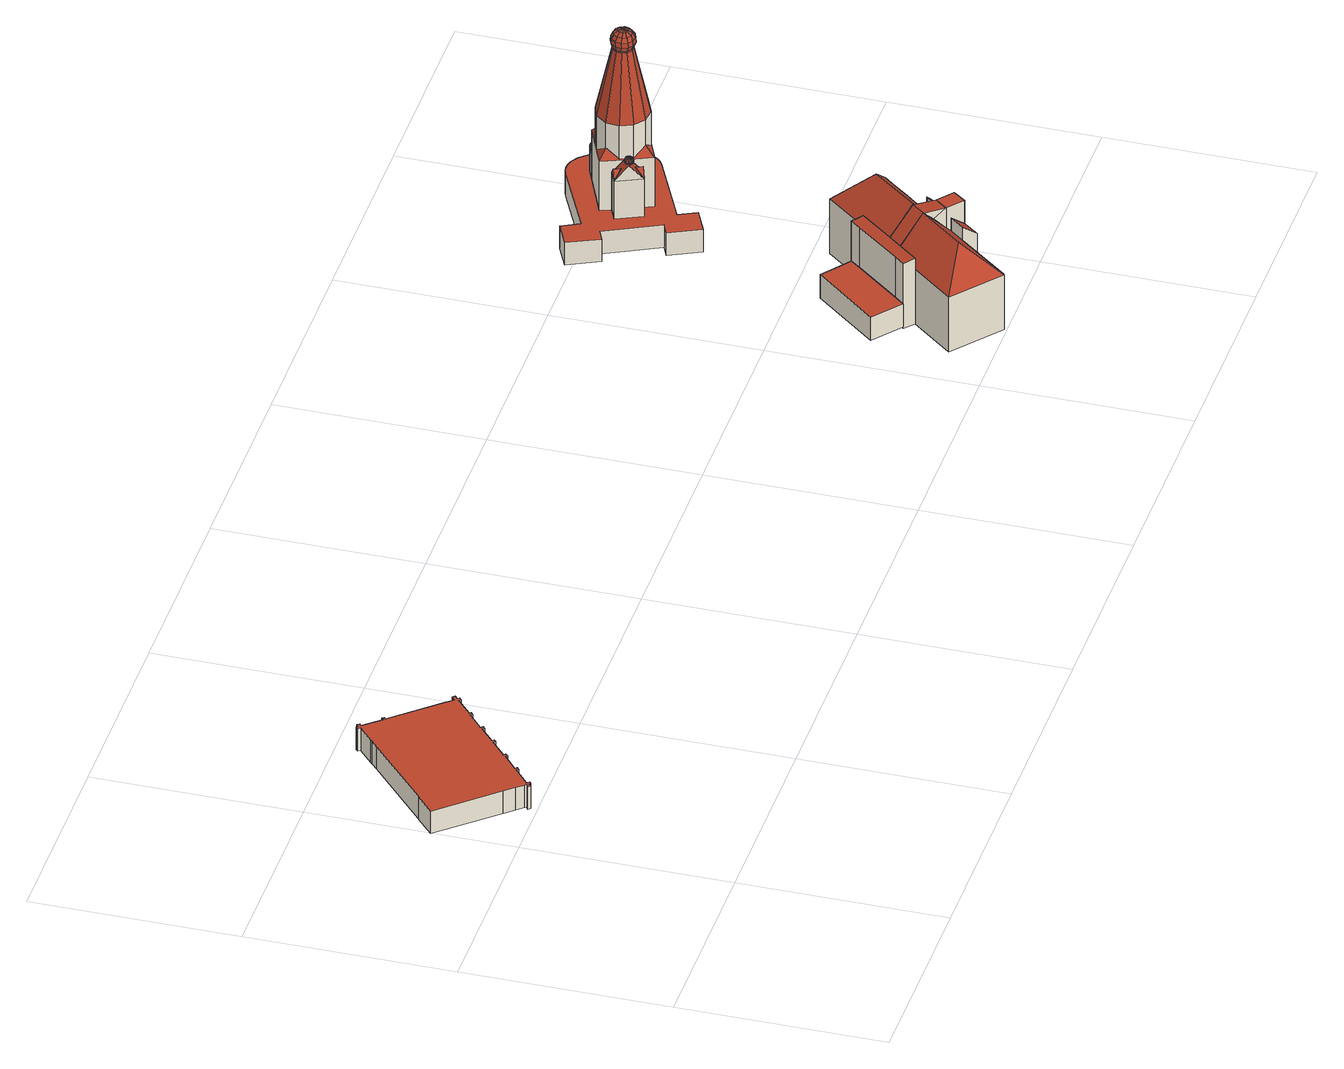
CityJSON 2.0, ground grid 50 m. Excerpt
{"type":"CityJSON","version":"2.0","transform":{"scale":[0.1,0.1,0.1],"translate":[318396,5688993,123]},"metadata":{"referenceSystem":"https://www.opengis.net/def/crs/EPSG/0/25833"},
"CityObjects":{
"building1":{"type":"Building","attributes":{"Dachtyp_tdc":"tdcPolyFlatRoof","Gemeindeschluessel":14713000,"Dachneigung":0,"QualitaetDacherkennung":31,"Geometrietyp2DReferenz":"3000","function":"31001_2000","roofType":"1000","measuredHeight":6.09},"geometry":[{"type":"MultiSurface","lod":"2","boundaries":[[[0,1,2,3]],[[1,4,5,2]],[[4,6,7,5]],[[6,8,9,7]],[[8,10,11,9]],[[10,12,13,11]],[[12,14,15,13]],[[14,16,17,15]],[[16,18,19,17]],[[18,20,21,19]],[[20,22,23,21]],[[22,24,25,23]],[[24,26,27,25]],[[26,28,29,27]],[[28,30,31,29]],[[30,32,33,31]],[[32,34,35,33]],[[34,36,37,35]],[[36,38,39,37]],[[38,40,41,39]],[[40,42,43,41]],[[42,44,45,43]],[[44,46,47,45]],[[46,48,49,47]],[[48,50,51,49]],[[50,52,53,51]],[[52,54,55,53]],[[54,56,57,55]],[[56,58,59,57]],[[58,60,61,59]],[[60,62,63,61]],[[62,64,65,63]],[[64,66,67,65]],[[66,68,69,67]],[[68,70,71,69]],[[70,72,73,71]],[[72,74,75,73]],[[74,76,77,75]],[[76,78,79,77]],[[78,80,81,79]],[[80,82,83,81]],[[82,84,85,83]],[[84,86,87,85]],[[86,88,89,87]],[[88,90,91,89]],[[90,92,93,91]],[[92,94,95,93]],[[94,96,97,95]],[[96,98,99,97]],[[98,100,101,99]],[[100,102,103,101]],[[102,104,105,103]],[[104,106,107,105]],[[106,108,109,107]],[[108,110,111,109]],[[110,0,3,111]],[[110,108,106,104,102,100,98,96,94,92,90,88,86,84,82,80,78,76,74,72,70,68,66,64,62,60,58,56,54,52,50,48,46,44,42,40,38,36,34,32,30,28,26,24,22,20,18,16,14,12,10,8,6,4,1,0]],[[3,2,5,7,9,11,13,15,17,19,21,23,25,27,29,31,33,35,37,39,41,43,45,47,49,51,53,55,57,59,61,63,65,67,69,71,73,75,77,79,81,83,85,87,89,91,93,95,97,99,101,103,105,107,109,111]]],"semantics":{"surfaces":[{"type":"WallSurface"},{"type":"RoofSurface"},{"type":"GroundSurface"}],"values":[0,0,0,0,0,0,0,0,0,0,0,0,0,0,0,0,0,0,0,0,0,0,0,0,0,0,0,0,0,0,0,0,0,0,0,0,0,0,0,0,0,0,0,0,0,0,0,0,0,0,0,0,0,0,0,0,1,2]}}]},
"building2":{"type":"Building","attributes":{"name":"Universitätsklinikum Leipzig","Dachtyp_tdc":"tdcPolyFlatRoof","Gemeindeschluessel":14713000,"Dachneigung":0,"QualitaetDacherkennung":82,"Geometrietyp2DReferenz":"3000","function":"31001_3051","roofType":"1000","measuredHeight":6.35},"geometry":[{"type":"MultiSurface","lod":"2","boundaries":[[[112,113,114,115]],[[113,116,117,114]],[[116,118,119,117]],[[118,120,121,119]],[[120,122,123,121]],[[122,112,115,123]],[[122,120,118,116,113,112]],[[115,114,117,119,121,123]]],"semantics":{"surfaces":[{"type":"WallSurface"},{"type":"RoofSurface"},{"type":"GroundSurface"}],"values":[0,0,0,0,0,0,1,2]}}]},
"building3":{"type":"Building","attributes":{"name":"Universitätsklinikum Leipzig","Gemeindeschluessel":14713000,"Geometrietyp2DReferenz":"3000","function":"31001_3051","roofType":"9999"},"children":["building3-1","building3-2","building3-3","building3-4","building3-5","building3-6"]},
"building3-1":{"type":"BuildingPart","attributes":{"Dachtyp_tdc":"tdcPolyFlatRoof","Dachneigung":39.4,"QualitaetDacherkennung":43,"Geometrietyp2DReferenz":"3000","roofType":"2100","measuredHeight":18.36},"parents":["building3"],"geometry":[{"type":"MultiSurface","lod":"2","boundaries":[[[124,125,126,127,128]],[[125,129,130,131,126]],[[132,133,134,135,136]],[[133,137,138,134]],[[137,139,140,141,138]],[[139,137,133,132,129,125,124]],[[127,126,131,135,134,138,141]],[[132,136,130,129]],[[136,135,131,130]],[[124,128,140,139]],[[128,127,141,140]]],"semantics":{"surfaces":[{"type":"WallSurface"},{"type":"RoofSurface"},{"type":"GroundSurface"},{"type":"ClosureSurface"}],"values":[0,0,0,0,0,1,2,0,3,0,3]}}]},
"building3-2":{"type":"BuildingPart","attributes":{"Dachtyp_tdc":"tdcPolyFlatRoof","Dachneigung":3.44,"QualitaetDacherkennung":78,"Geometrietyp2DReferenz":"3000","roofType":"2100","measuredHeight":17.91},"parents":["building3"],"geometry":[{"type":"MultiSurface","lod":"2","boundaries":[[[142,143,144,145]],[[143,146,147,144]],[[146,148,149,147]],[[148,150,149]],[[151,152,153,154]],[[155,156,157,158,159]],[[156,142,145,157]],[[156,155,151,148,146,143,142]],[[145,144,147,149,153,160,158,157]],[[154,150,148,151]],[[154,153,149,150]],[[159,161,162,152,151,155]],[[159,158,160,161]],[[160,153,152,162,161]]],"semantics":{"surfaces":[{"type":"WallSurface"},{"type":"RoofSurface"},{"type":"GroundSurface"},{"type":"ClosureSurface"}],"values":[0,0,0,0,0,0,0,1,2,0,3,0,3,3]}}]},
"building3-3":{"type":"BuildingPart","attributes":{"Dachtyp_tdc":"tdcHipAndGableRoof","Dachneigung":46.82,"QualitaetDacherkennung":77,"Geometrietyp2DReferenz":"3000","roofType":"5000","measuredHeight":22.8},"parents":["building3"],"geometry":[{"type":"MultiSurface","lod":"2","boundaries":[[[163,128,127,164]],[[140,165,166,141]],[[165,167,168,166]],[[167,169,170,168]],[[169,171,172,170]],[[171,173,158,172]],[[173,159,158]],[[171,169,174]],[[169,167,165,140,128,163,175,176,177,174]],[[177,178,179,161,159,173,171,174]],[[160,180,164,127,141,166,168,170,172,158]],[[181,178,177]],[[180,160,161,179,182]],[[182,179,178,181]],[[176,183,181,177]],[[163,164,180,182,175]],[[175,182,181,183,176]],[[141,127,128,140]],[[161,160,158,159]]],"semantics":{"surfaces":[{"type":"WallSurface"},{"type":"RoofSurface"},{"type":"GroundSurface"},{"type":"ClosureSurface"}],"values":[0,0,0,0,0,0,0,1,1,1,2,0,3,3,0,3,3,3,3]}}]},
"building3-4":{"type":"BuildingPart","attributes":{"Dachtyp_tdc":"tdcPolyFlatRoof","Dachneigung":43.66,"QualitaetDacherkennung":52,"Geometrietyp2DReferenz":"3000","roofType":"2100","measuredHeight":18.8},"parents":["building3"],"geometry":[{"type":"MultiSurface","lod":"2","boundaries":[[[184,185,186,187]],[[185,188,189,186]],[[188,190,191,189]],[[190,136,135,191]],[[130,192,193,194,131]],[[195,184,187,196,197]],[[195,192,130,136,190,188,185,184]],[[187,186,189,191,135,131,194,196]],[[131,135,136,130]],[[197,193,192,195]],[[197,196,194,193]]],"semantics":{"surfaces":[{"type":"WallSurface"},{"type":"RoofSurface"},{"type":"GroundSurface"},{"type":"ClosureSurface"}],"values":[0,0,0,0,0,0,1,2,3,0,3]}}]},
"building3-5":{"type":"BuildingPart","attributes":{"Dachtyp_tdc":"tdcGableRoof","Dachneigung":45.04,"QualitaetDacherkennung":41,"Geometrietyp2DReferenz":"3000","roofType":"3100","measuredHeight":22.65},"parents":["building3"],"geometry":[{"type":"MultiSurface","lod":"2","boundaries":[[[198,199,163,164,200,201]],[[199,198,202,203,204,183,176]],[[152,162,178,181,183,204,205]],[[200,164,180,160,153,206]],[[162,161,179]],[[175,163,199]],[[161,160,180,182,179]],[[182,180,164,163,175]],[[160,161,162,152,154,153]],[[154,152,207]],[[201,208,198]],[[200,206,209,208,201]],[[206,153,154,207,209]],[[199,176,175]],[[179,178,162]],[[182,181,178,179]],[[175,176,183,181,182]],[[205,207,152]],[[202,198,208]],[[203,202,208,209]],[[204,203,209,207,205]]],"semantics":{"surfaces":[{"type":"WallSurface"},{"type":"RoofSurface"},{"type":"GroundSurface"},{"type":"ClosureSurface"}],"values":[0,1,1,2,0,0,3,3,3,0,0,3,3,0,0,3,3,0,0,3,3]}}]},
"building3-6":{"type":"BuildingPart","attributes":{"Dachtyp_tdc":"tdcHipAndGableRoof","Dachneigung":46.05,"QualitaetDacherkennung":70,"Geometrietyp2DReferenz":"3000","roofType":"5000","measuredHeight":22.83},"parents":["building3"],"geometry":[{"type":"MultiSurface","lod":"2","boundaries":[[[193,201,200,194]],[[150,210,211,149]],[[210,212,213,211]],[[212,214,215,213]],[[214,216,217,215]],[[216,218,219,217]],[[218,220,221,219]],[[220,222,223,221]],[[222,197,196,223]],[[218,216,214,212,210,224]],[[210,150,154,207,205,225,224]],[[225,202,208,201,193,197,222,220,218,224]],[[196,194,200,206,153,149,211,213,215,217,219,221,223]],[[193,194,196,197]],[[203,202,225]],[[206,200,201,208,209]],[[209,208,202,203]],[[205,204,203,225]],[[206,209,207,154,153]],[[207,209,203,204,205]],[[149,153,154,150]]],"semantics":{"surfaces":[{"type":"WallSurface"},{"type":"RoofSurface"},{"type":"GroundSurface"},{"type":"ClosureSurface"}],"values":[0,0,0,0,0,0,0,0,0,1,1,1,2,3,0,3,3,0,3,3,3]}}]},
"building4":{"type":"Building","attributes":{"name":"Universitätsklinikum Leipzig","Dachtyp_tdc":"tdcPolyFlatRoof","Gemeindeschluessel":14713000,"Dachneigung":0,"QualitaetDacherkennung":70,"Geometrietyp2DReferenz":"3000","function":"31001_3051","roofType":"1000","measuredHeight":21.2},"geometry":[{"type":"MultiSurface","lod":"2","boundaries":[[[199,198,226,227]],[[198,228,229,226]],[[228,230,231,229]],[[230,199,227,231]],[[230,228,198,199]],[[227,226,229,231]]],"semantics":{"surfaces":[{"type":"WallSurface"},{"type":"RoofSurface"},{"type":"GroundSurface"}],"values":[0,0,0,0,1,2]}}]},
"building5":{"type":"Building","attributes":{"name":"Heilige Alexius Gedächtniskirche","Gemeindeschluessel":14713000,"QualitaetDacherkennung":100,"Geometrietyp2DReferenz":"3000","function":"31001_3041","roofType":"9999"},"children":["building5-1","building5-2","building5-3","building5-4","building5-5","building5-6","building5-7","building5-8","building5-9","building5-10","building5-11","building5-12","building5-13","building5-14"]},
"building5-1":{"type":"BuildingPart","attributes":{"Dachtyp_tdc":"tdcTentRoof","Dachneigung":14.56,"QualitaetDacherkennung":100,"Geometrietyp2DReferenz":"3000","roofType":"3500","measuredHeight":7.78},"parents":["building5"],"geometry":[{"type":"MultiSurface","lod":"2","boundaries":[[[232,233,234,235]],[[233,232,236]],[[237,234,233,238]],[[238,239,240,237]],[[239,232,235,240]],[[238,233,236]],[[239,238,236]],[[232,239,236]],[[234,237,240,235]]],"semantics":{"surfaces":[{"type":"WallSurface"},{"type":"RoofSurface"},{"type":"ClosureSurface"}],"values":[0,1,2,2,2,2,2,2,2]}}]},
"building5-2":{"type":"BuildingPart","attributes":{"Dachtyp_tdc":"tdcPolyFlatRoof","Dachneigung":0,"QualitaetDacherkennung":100,"Geometrietyp2DReferenz":"3000","roofType":"1000","measuredHeight":6.13},"parents":["building5"],"geometry":[{"type":"MultiSurface","lod":"2","boundaries":[[[241,242,243,244]],[[242,245,246,243]],[[245,247,248,246]],[[247,249,250,248]],[[249,251,252,250]],[[251,253,254,252]],[[253,255,256,254]],[[255,257,258,256]],[[257,259,260,258]],[[259,261,262,260]],[[261,263,264,262]],[[263,265,266,264]],[[265,267,268,266]],[[267,269,270,268]],[[269,271,272,270]],[[271,273,274,272]],[[273,275,276,274]],[[275,277,278,276]],[[277,279,280,278]],[[279,281,282,280]],[[281,283,284,282]],[[283,285,286,284]],[[285,287,288,286]],[[287,289,290,288]],[[289,291,292,290]],[[291,293,294,292]],[[293,295,296,294]],[[295,241,244,296]],[[244,243,246,248,250,252,254,256,258,260,262,264,266,268,270,272,274,276,278,280,282,284,286,288,290,292,294,296]],[[251,249,247,245,242,241,295,293,291,289,287,285,283,281,279,277,275,273,271,269,267,265,263,261,259,257,255,253],[297,298,235,234,299,300,301,302,303,304,305,306,307,308,309,310,311,312,313,314,315,316,317,318,319,240,320,321,322,323]],[[235,240,237,234]],[[301,300,324]],[[300,303,302,301,324]],[[240,313,325,237]],[[234,237,325,305,304,303,300,299]],[[313,306,305,325]],[[311,310,309,308,307,306,313,312]],[[318,317,316,315,314,313,240,319]],[[297,323,322,321,320,240,235,298]]],"semantics":{"surfaces":[{"type":"WallSurface"},{"type":"GroundSurface"},{"type":"RoofSurface"},{"type":"ClosureSurface"}],"values":[0,0,0,0,0,0,0,0,0,0,0,0,0,0,0,0,0,0,0,0,0,0,0,0,0,0,0,0,1,2,3,3,3,3,3,3,3,3,3]}}]},
"building5-3":{"type":"BuildingPart","attributes":{"Dachtyp_tdc":"tdcGableRoof","Dachneigung":49.39,"QualitaetDacherkennung":100,"Geometrietyp2DReferenz":"3000","roofType":"3100","measuredHeight":14.11},"parents":["building5"],"geometry":[{"type":"MultiSurface","lod":"2","boundaries":[[[326,327,301,300]],[[327,328,302,301]],[[328,329,303,302]],[[328,327,330]],[[327,326,331,332,330]],[[329,328,330,332,333]],[[300,303,329,326]],[[332,331,333]],[[333,331,326,329]],[[302,303,300,301]]],"semantics":{"surfaces":[{"type":"WallSurface"},{"type":"RoofSurface"},{"type":"ClosureSurface"}],"values":[0,0,0,0,1,1,2,0,2,2]}}]},
"building5-4":{"type":"BuildingPart","attributes":{"Dachtyp_tdc":"tdcTentRoof","Dachneigung":44.12,"QualitaetDacherkennung":100,"Geometrietyp2DReferenz":"3000","roofType":"3500","measuredHeight":9.83},"parents":["building5"],"geometry":[{"type":"MultiSurface","lod":"2","boundaries":[[[334,335,313,325]],[[335,239,240,313]],[[239,238,237,240]],[[325,237,238,334]],[[335,336,337]],[[334,336,335]],[[239,335,337]],[[236,239,337]],[[238,239,236]],[[334,238,236,337,336]],[[325,313,240,237]]],"semantics":{"surfaces":[{"type":"ClosureSurface"},{"type":"RoofSurface"}],"values":[0,0,0,0,1,0,0,1,0,0,0]}}]},
"building5-5":{"type":"BuildingPart","attributes":{"Dachtyp_tdc":"tdcTentRoof","Dachneigung":52.8,"QualitaetDacherkennung":100,"Geometrietyp2DReferenz":"3000","roofType":"4000","measuredHeight":21.57},"parents":["building5"],"geometry":[{"type":"MultiSurface","lod":"2","boundaries":[[[338,339,340,305,304]],[[341,342,299,234,233]],[[339,338,343]],[[341,339,343]],[[342,341,343]],[[338,333,331,342,343]],[[233,236,337,336,340,339,341]],[[233,234,237,238]],[[233,238,236]],[[237,325,334,238]],[[238,334,336,337,236]],[[334,325,305,340]],[[336,334,340]],[[304,303,329,333,338]],[[300,299,342,331,326]],[[303,300,326,329]],[[329,326,331,333]],[[300,303,304,305,325,237,234,299]]],"semantics":{"surfaces":[{"type":"WallSurface"},{"type":"RoofSurface"},{"type":"ClosureSurface"}],"values":[0,0,1,1,1,1,0,2,2,2,2,2,2,0,0,2,2,2]}}]},
"building5-6":{"type":"BuildingPart","attributes":{"Dachtyp_tdc":"tdcTentRoof","Dachneigung":14.28,"QualitaetDacherkennung":100,"Geometrietyp2DReferenz":"3000","roofType":"3500","measuredHeight":7.75},"parents":["building5"],"geometry":[{"type":"MultiSurface","lod":"2","boundaries":[[[340,344,306,305]],[[344,340,336]],[[335,334,325,313]],[[305,325,334,340]],[[344,335,313,306]],[[334,335,336]],[[340,334,336]],[[335,344,336]],[[313,325,305,306]]],"semantics":{"surfaces":[{"type":"WallSurface"},{"type":"RoofSurface"},{"type":"ClosureSurface"}],"values":[0,1,2,2,2,2,2,2,2]}}]},
"building5-7":{"type":"BuildingPart","attributes":{"Dachtyp_tdc":"tdcFreeFormRoof","Dachneigung":50.56,"QualitaetDacherkennung":100,"Geometrietyp2DReferenz":"3000","roofType":"5000","measuredHeight":12.31},"parents":["building5"],"geometry":[{"type":"MultiSurface","lod":"2","boundaries":[[[327,345,324,301]],[[345,326,300,324]],[[326,327,301,300]],[[327,326,346]],[[345,327,346]],[[326,345,346]],[[324,300,301]]],"semantics":{"surfaces":[{"type":"WallSurface"},{"type":"RoofSurface"},{"type":"ClosureSurface"}],"values":[0,0,0,0,1,1,2]}}]},
"building5-8":{"type":"BuildingPart","attributes":{"Dachtyp_tdc":"tdcFreeFormRoof","Dachneigung":77.91,"QualitaetDacherkennung":100,"Geometrietyp2DReferenz":"3000","roofType":"5000","measuredHeight":26.33},"parents":["building5"],"geometry":[{"type":"MultiSurface","lod":"2","boundaries":[[[347,348,349,350]],[[348,351,352,349]],[[351,353,354,352]],[[353,355,356,354]],[[355,357,358,356]],[[357,359,360,358]],[[359,361,362,360]],[[361,363,364,362]],[[363,365,366,364]],[[365,367,368,366]],[[367,369,370,368]],[[369,347,350,370]],[[371,369,367,372]],[[372,367,365,373]],[[373,365,363,374]],[[374,363,361,375]],[[375,361,359,376]],[[376,359,357,377]],[[377,357,355,378]],[[378,355,353,379]],[[379,353,351,380]],[[380,351,348,381]],[[381,348,347,382]],[[382,347,369,371]],[[350,349,352,354,356,358,360,362,364,366,368,370]],[[381,382,371,372,373,374,375,376,377,378,379,380],[383,384,385,386,387,388,389,390,391,392,393,394]],[[383,394,393,392,391,390,389,388,387,386,385,384]]],"semantics":{"surfaces":[{"type":"WallSurface"},{"type":"RoofSurface"},{"type":"GroundSurface"},{"type":"ClosureSurface"}],"values":[0,0,0,0,0,0,0,0,0,0,0,0,1,1,1,1,1,1,1,1,1,1,1,1,2,1,3]}}]},
"building5-9":{"type":"BuildingPart","attributes":{"Dachtyp_tdc":"tdcFreeFormRoof","Dachneigung":85.79,"QualitaetDacherkennung":100,"Geometrietyp2DReferenz":"3000","roofType":"5000","measuredHeight":4.83},"parents":["building5"],"geometry":[{"type":"MultiSurface","lod":"2","boundaries":[[[395,396,383,394]],[[396,397,384,383]],[[397,398,385,384]],[[398,399,386,385]],[[399,400,387,386]],[[400,401,388,387]],[[401,402,389,388]],[[402,403,390,389]],[[403,404,391,390]],[[404,405,392,391]],[[405,406,393,392]],[[406,395,394,393]],[[407,408,409]],[[407,409,410]],[[407,410,411]],[[407,411,412]],[[407,412,413]],[[407,413,414]],[[407,414,415]],[[407,415,416]],[[407,416,417]],[[407,417,418]],[[407,418,419]],[[407,419,408]],[[408,420,421,409]],[[409,421,422,410]],[[410,422,423,411]],[[411,423,424,412]],[[412,424,425,413]],[[413,425,426,414]],[[414,426,427,415]],[[415,427,428,416]],[[416,428,429,417]],[[417,429,430,418]],[[418,430,431,419]],[[419,431,420,408]],[[420,432,433,421]],[[421,433,434,422]],[[422,434,435,423]],[[423,435,436,424]],[[424,436,437,425]],[[425,437,438,426]],[[426,438,439,427]],[[427,439,440,428]],[[428,440,441,429]],[[429,441,442,430]],[[430,442,443,431]],[[431,443,432,420]],[[432,444,445,433]],[[433,445,446,434]],[[434,446,447,435]],[[435,447,448,436]],[[436,448,449,437]],[[437,449,450,438]],[[438,450,451,439]],[[439,451,452,440]],[[440,452,453,441]],[[441,453,454,442]],[[442,454,455,443]],[[443,455,444,432]],[[444,456,457,445]],[[445,457,458,446]],[[446,458,459,447]],[[447,459,460,448]],[[448,460,461,449]],[[449,461,462,450]],[[450,462,463,451]],[[451,463,464,452]],[[452,464,465,453]],[[453,465,466,454]],[[454,466,467,455]],[[455,467,456,444]],[[456,406,405,457]],[[457,405,404,458]],[[458,404,403,459]],[[459,403,402,460]],[[460,402,401,461]],[[461,401,400,462]],[[462,400,399,463]],[[463,399,398,464]],[[464,398,397,465]],[[465,397,396,466]],[[466,396,395,467]],[[467,395,406,456]],[[389,390,391,392,393,394,383,384,385,386,387,388]]],"semantics":{"surfaces":[{"type":"WallSurface"},{"type":"RoofSurface"},{"type":"ClosureSurface"}],"values":[0,0,0,0,0,0,0,0,0,0,0,0,1,1,1,1,1,1,1,1,1,1,1,1,1,1,1,1,1,1,1,1,1,1,1,1,1,1,1,1,1,1,1,1,1,1,1,1,1,1,1,1,1,1,1,1,1,1,1,1,1,1,1,1,1,1,1,1,1,1,1,1,1,1,1,1,1,1,1,1,1,1,1,1,2]}}]},
"building5-10":{"type":"BuildingPart","attributes":{"Dachtyp_tdc":"tdcTentRoof","Dachneigung":17.64,"QualitaetDacherkennung":100,"Geometrietyp2DReferenz":"3000","roofType":"3500","measuredHeight":7.75},"parents":["building5"],"geometry":[{"type":"MultiSurface","lod":"2","boundaries":[[[468,469,312,311]],[[469,335,313,312]],[[344,470,307,306]],[[470,471,308,307]],[[471,472,309,308]],[[472,473,310,309]],[[473,468,311,310]],[[469,468,336]],[[335,469,336]],[[470,344,336]],[[471,470,336]],[[472,471,336]],[[473,472,336]],[[468,473,336]],[[335,344,306,313]],[[344,335,336]],[[309,310,311,312,313,306,307,308]]],"semantics":{"surfaces":[{"type":"WallSurface"},{"type":"RoofSurface"},{"type":"ClosureSurface"}],"values":[0,0,0,0,0,0,0,1,1,1,1,1,1,1,2,2,2]}}]},
"building5-11":{"type":"BuildingPart","attributes":{"Dachtyp_tdc":"tdcTentRoof","Dachneigung":44.12,"QualitaetDacherkennung":100,"Geometrietyp2DReferenz":"3000","roofType":"3500","measuredHeight":9.83},"parents":["building5"],"geometry":[{"type":"MultiSurface","lod":"2","boundaries":[[[474,475,319,318]],[[475,239,240,319]],[[335,476,314,313]],[[476,477,315,314]],[[477,478,316,315]],[[478,479,317,316]],[[479,474,318,317]],[[475,474,337]],[[239,475,337]],[[476,335,337]],[[477,476,337]],[[478,477,337]],[[479,478,337]],[[474,479,337]],[[239,335,313,240]],[[335,239,337]],[[316,317,318,319,240,313,314,315]]],"semantics":{"surfaces":[{"type":"WallSurface"},{"type":"RoofSurface"},{"type":"ClosureSurface"}],"values":[0,0,0,0,0,0,0,1,1,1,1,1,1,1,2,2,2]}}]},
"building5-12":{"type":"BuildingPart","attributes":{"Dachtyp_tdc":"tdcTentRoof","Dachneigung":18.1,"QualitaetDacherkennung":100,"Geometrietyp2DReferenz":"3000","roofType":"3500","measuredHeight":7.78},"parents":["building5"],"geometry":[{"type":"MultiSurface","lod":"2","boundaries":[[[480,481,298,297]],[[481,232,235,298]],[[239,482,320,240]],[[482,483,321,320]],[[483,484,322,321]],[[484,485,323,322]],[[485,480,297,323]],[[481,480,236]],[[232,481,236]],[[482,239,236]],[[483,482,236]],[[484,483,236]],[[485,484,236]],[[480,485,236]],[[232,239,240,235]],[[239,232,236]],[[322,323,297,298,235,240,320,321]]],"semantics":{"surfaces":[{"type":"WallSurface"},{"type":"RoofSurface"},{"type":"ClosureSurface"}],"values":[0,0,0,0,0,0,0,1,1,1,1,1,1,1,2,2,2]}}]},
"building5-13":{"type":"BuildingPart","attributes":{"Dachtyp_tdc":"tdcFreeFormRoof","Dachneigung":50.56,"QualitaetDacherkennung":100,"Geometrietyp2DReferenz":"3000","roofType":"5000","measuredHeight":2.17},"parents":["building5"],"geometry":[{"type":"MultiSurface","lod":"2","boundaries":[[[329,486,487]],[[486,328,487]],[[329,328,488]],[[486,329,488]],[[328,486,488]],[[329,487,328]]],"semantics":{"surfaces":[{"type":"WallSurface"},{"type":"RoofSurface"},{"type":"GroundSurface"}],"values":[0,0,0,1,1,2]}}]},
"building5-14":{"type":"BuildingPart","attributes":{"Dachtyp_tdc":"tdcFreeFormRoof","Dachneigung":85.76,"QualitaetDacherkennung":100,"Geometrietyp2DReferenz":"3000","roofType":"5000","measuredHeight":2.17},"parents":["building5"],"geometry":[{"type":"MultiSurface","lod":"2","boundaries":[[[489,490,491,492]],[[490,493,494,491]],[[493,495,496,494]],[[495,497,498,496]],[[497,499,500,498]],[[499,501,502,500]],[[501,503,504,502]],[[503,505,506,504]],[[505,507,508,506]],[[507,509,510,508]],[[509,511,512,510]],[[511,489,492,512]],[[513,514,515]],[[513,515,516]],[[513,516,517]],[[513,517,518]],[[513,518,519]],[[513,519,520]],[[513,520,521]],[[513,521,522]],[[513,522,523]],[[513,523,524]],[[513,524,525]],[[513,525,514]],[[514,526,527,515]],[[515,527,528,516]],[[516,528,529,517]],[[517,529,530,518]],[[518,530,531,519]],[[519,531,532,520]],[[520,532,533,521]],[[521,533,534,522]],[[522,534,535,523]],[[523,535,536,524]],[[524,536,537,525]],[[525,537,526,514]],[[526,538,539,527]],[[527,539,540,528]],[[528,540,541,529]],[[529,541,542,530]],[[530,542,543,531]],[[531,543,544,532]],[[532,544,545,533]],[[533,545,546,534]],[[534,546,547,535]],[[535,547,548,536]],[[536,548,549,537]],[[537,549,538,526]],[[538,550,551,539]],[[539,551,552,540]],[[540,552,553,541]],[[541,553,554,542]],[[542,554,555,543]],[[543,555,556,544]],[[544,556,557,545]],[[545,557,558,546]],[[546,558,559,547]],[[547,559,560,548]],[[548,560,561,549]],[[549,561,550,538]],[[550,562,563,551]],[[551,563,564,552]],[[552,564,565,553]],[[553,565,566,554]],[[554,566,567,555]],[[555,567,568,556]],[[556,568,569,557]],[[557,569,570,558]],[[558,570,571,559]],[[559,571,572,560]],[[560,572,573,561]],[[561,573,562,550]],[[562,511,509,563]],[[563,509,507,564]],[[564,507,505,565]],[[565,505,503,566]],[[566,503,501,567]],[[567,501,499,568]],[[568,499,497,569]],[[569,497,495,570]],[[570,495,493,571]],[[571,493,490,572]],[[572,490,489,573]],[[573,489,511,562]],[[492,491,494,496,498,500,502,504,506,508,510,512]]],"semantics":{"surfaces":[{"type":"WallSurface"},{"type":"RoofSurface"},{"type":"GroundSurface"}],"values":[0,0,0,0,0,0,0,0,0,0,0,0,1,1,1,1,1,1,1,1,1,1,1,1,1,1,1,1,1,1,1,1,1,1,1,1,1,1,1,1,1,1,1,1,1,1,1,1,1,1,1,1,1,1,1,1,1,1,1,1,1,1,1,1,1,1,1,1,1,1,1,1,1,1,1,1,1,1,1,1,1,1,1,1,2]}}]}
},
"vertices":[
[430,762,69],[389,726,69],[389,726,8],[430,762,8],[392,722,69],[392,722,8],[387,717,69],[387,717,8],[383,722,69],[383,722,8],[343,687,69],[343,687,8],[348,682,69],[348,682,8],[342,677,69],[342,677,8],[338,682,69],[338,682,8],[301,649,69],[301,649,8],[305,644,69],[305,644,8],[299,639,69],[299,639,8],[295,644,69],[295,644,8],[255,609,69],[255,609,8],[259,604,69],[259,604,8],[253,598,69],[253,598,8],[249,602,69],[249,602,8],[211,570,69],[211,570,8],[215,565,69],[215,565,8],[210,560,69],[210,560,8],[206,565,69],[206,565,8],[165,530,69],[165,530,8],[170,524,69],[170,524,8],[164,519,69],[164,519,8],[161,522,69],[161,522,8],[155,517,69],[155,517,8],[150,522,69],[150,522,8],[158,527,69],[158,527,8],[154,531,69],[154,531,8],[140,548,69],[140,548,8],[119,571,69],[119,571,8],[0,705,69],[0,705,8],[46,746,69],[46,746,8],[49,748,69],[49,748,8],[207,889,69],[207,889,8],[224,904,69],[224,904,8],[229,909,69],[229,909,8],[268,943,69],[268,943,8],[263,949,69],[263,949,8],[268,954,69],[268,954,8],[272,950,69],[272,950,8],[278,955,69],[278,955,8],[282,950,69],[282,950,8],[277,946,69],[277,946,8],[312,904,69],[312,904,8],[318,909,69],[318,909,8],[321,904,69],[321,904,8],[317,900,69],[317,900,8],[416,788,69],[416,788,8],[427,775,69],[427,775,8],[430,772,69],[430,772,8],[439,780,69],[439,780,8],[444,774,69],[444,774,8],[437,768,69],[437,768,8],[440,763,69],[440,763,8],[433,757,69],[433,757,8],
[2179,246,83],[2159,221,83],[2159,221,20],[2179,246,20],[2089,277,83],[2089,277,20],[2217,430,83],[2217,430,20],[2287,378,83],[2287,378,20],[2267,353,83],[2267,353,20],
[2351,165,198],[2380,142,168],[2380,142,15],[2351,165,15],[2351,165,163],[2405,173,168],[2405,173,167],[2405,173,15],[2407,172,166],[2356,109,166],[2356,109,15],[2407,172,15],[2407,172,165],[2353,105,166],[2353,105,15],[2322,130,199],[2322,130,163],[2322,130,15],
[2179,246,192],[2267,353,192],[2267,353,15],[2179,246,15],[2287,378,192],[2287,378,15],[2312,358,194],[2312,358,15],[2312,358,164],[2258,291,194],[2258,291,166],[2258,291,15],[2258,291,164],[2184,201,194],[2159,221,192],[2159,221,15],[2184,201,15],[2184,201,162],[2232,260,15],[2232,260,162],[2232,260,165],
[2341,173,176],[2341,173,15],[2322,131,164],[2322,131,15],[2220,6,164],[2220,6,15],[2218,4,164],[2218,4,15],[2101,99,163],[2101,99,15],[2184,201,163],[2203,105,243],[2314,195,214],[2293,212,241],[2292,213,243],[2270,230,214],[2236,257,168],[2292,213,15],[2292,213,241],[2292,213,201],[2292,213,242],
[2429,221,178],[2439,213,165],[2439,213,15],[2429,221,15],[2435,207,165],[2435,207,15],[2418,186,165],[2418,186,15],[2376,197,203],[2376,197,162],[2376,197,15],[2408,237,203],[2408,237,15],[2408,237,162],
[2366,204,230],[2341,173,230],[2366,204,15],[2366,204,175],[2319,242,241],[2318,243,241],[2317,244,242],[2294,262,212],[2318,243,15],[2260,289,167],[2339,226,214],[2318,243,201],
[2394,459,164],[2394,459,15],[2417,440,164],[2417,440,15],[2449,413,163],[2449,413,15],[2488,382,163],[2488,382,15],[2510,363,163],[2510,363,15],[2486,333,162],[2486,333,15],[2463,304,162],[2463,304,15],[2408,355,243],[2318,243,243],
[2366,204,18],[2341,173,18],[2405,173,230],[2405,173,18],[2380,142,230],[2380,142,18],
[2515,921,150],[2486,909,150],[2486,909,82],[2515,921,82],[2470,945,160],[2474,935,82],[2474,935,150],[2504,948,150],[2504,948,82],
[2560,1010,82],[2563,994,82],[2563,994,21],[2560,1010,21],[2562,979,82],[2562,979,21],[2566,956,82],[2566,956,21],[2567,940,82],[2567,940,21],[2562,920,82],[2562,920,21],[2551,903,82],[2551,903,21],[2542,894,82],[2542,894,21],[2530,887,82],[2530,887,21],[2355,802,82],[2355,802,21],[2376,758,82],[2376,758,21],[2315,730,82],[2315,730,21],[2279,805,82],[2279,805,21],[2308,818,82],[2308,818,21],[2245,950,82],[2245,950,21],[2217,937,82],[2217,937,21],[2182,1013,82],[2182,1013,21],[2241,1042,82],[2241,1042,21],[2263,998,82],[2263,998,21],[2439,1084,82],[2439,1084,21],[2452,1089,82],[2452,1089,21],[2466,1090,82],[2466,1090,21],[2477,1089,82],[2477,1089,21],[2488,1086,82],[2488,1086,21],[2507,1074,82],[2507,1074,21],[2523,1056,82],[2523,1056,21],[2543,1039,82],[2543,1039,21],[2552,1026,82],[2552,1026,21],[2523,929,82],[2518,923,82],[2372,858,82],[2360,884,82],[2328,870,82],[2300,932,82],[2333,947,82],[2322,973,82],[2436,1023,82],[2465,1036,82],[2469,1037,82],[2477,1036,82],[2483,1031,82],[2485,1024,82],[2484,1017,82],[2480,1011,82],[2477,1009,82],[2486,1011,82],[2503,1008,82],[2516,998,82],[2522,982,82],[2520,966,82],[2510,953,82],[2508,949,82],[2515,948,82],[2521,944,82],[2524,936,82],[2337,894,82],[2447,996,82],
[2360,884,184],[2328,870,184],[2300,932,184],[2333,947,184],[2314,901,224],[2349,910,216],[2347,915,224],[2344,921,216],
[2447,996,150],[2477,1009,150],[2452,986,160],[2461,966,181],
[2322,973,216],[2436,1023,216],[2436,1023,150],[2486,909,216],[2372,858,216],[2404,941,298],
[2465,1036,150],
[2337,894,206],[2344,877,206],
[2463,917,308],[2443,891,308],[2443,891,217],[2463,917,217],[2413,878,308],[2413,878,217],[2380,882,308],[2380,882,217],[2354,902,308],[2354,902,217],[2341,932,308],[2341,932,217],[2345,964,308],[2345,964,217],[2365,991,308],[2365,991,217],[2395,1003,308],[2395,1003,217],[2428,999,308],[2428,999,217],[2454,980,308],[2454,980,217],[2467,949,308],[2467,949,217],[2429,944,480],[2424,956,480],[2413,964,480],[2400,965,480],[2388,960,480],[2381,950,480],[2379,937,480],[2384,925,480],[2394,917,480],[2407,916,480],[2419,921,480],[2427,931,480],[2415,928,480],[2407,925,480],[2399,926,480],[2392,931,480],[2389,939,480],[2390,947,480],[2395,954,480],[2403,957,480],[2411,956,480],[2418,951,480],[2421,943,480],[2420,934,480],
[2420,934,475],[2415,928,475],[2407,925,475],[2399,926,475],[2392,931,475],[2389,939,475],[2390,947,475],[2395,954,475],[2403,957,475],[2411,956,475],[2418,951,475],[2421,943,475],[2405,941,529],[2417,942,526],[2415,948,526],[2410,952,526],[2403,953,526],[2398,951,526],[2394,946,526],[2393,939,526],[2395,933,526],[2400,930,526],[2406,929,526],[2412,931,526],[2416,936,526],[2427,943,519],[2423,954,519],[2414,961,519],[2402,963,519],[2391,959,519],[2384,949,519],[2383,938,519],[2387,927,519],[2396,920,519],[2408,919,519],[2418,923,519],[2425,932,519],[2433,944,508],[2427,958,508],[2416,967,508],[2401,969,508],[2388,963,508],[2379,952,508],[2377,937,508],[2382,924,508],[2394,915,508],[2408,913,508],[2422,918,508],[2431,930,508],[2434,944,495],[2428,958,495],[2416,968,495],[2401,970,495],[2387,964,495],[2378,952,495],[2376,937,495],[2382,923,495],[2393,914,495],[2408,912,495],[2422,917,495],[2432,929,495],[2430,944,483],[2425,956,483],[2415,964,483],[2402,966,483],[2390,961,483],[2382,951,483],[2380,938,483],[2385,926,483],[2395,918,483],[2408,916,483],[2420,921,483],[2428,931,483],
[2484,1017,150],[2480,1011,150],[2469,1037,150],[2477,1036,150],[2483,1031,150],[2485,1024,150],
[2520,966,150],[2510,953,150],[2486,1011,150],[2503,1008,150],[2516,998,150],[2522,982,150],
[2523,929,150],[2518,923,150],[2508,949,150],[2515,948,150],[2521,944,150],[2524,936,150],
[2324,922,206],[2324,922,184],[2317,939,206],
[2337,904,216],[2335,902,216],[2335,902,214],[2337,904,214],[2333,900,216],[2333,900,214],[2330,901,216],[2330,901,214],[2327,903,216],[2327,903,214],[2326,906,216],[2326,906,214],[2327,909,216],[2327,909,214],[2328,911,216],[2328,911,214],[2331,912,216],[2331,912,214],[2334,912,216],[2334,912,214],[2337,910,216],[2337,910,214],[2338,907,216],[2338,907,214],[2332,906,236],[2336,907,235],[2335,909,235],[2334,910,235],[2331,911,235],[2329,910,235],[2328,908,235],[2328,906,235],[2328,904,235],[2330,902,235],[2333,902,235],[2335,903,235],[2336,905,235],[2340,907,232],[2338,911,232],[2335,914,232],[2331,914,232],[2327,913,232],[2325,909,232],[2324,905,232],[2326,901,232],[2329,899,232],[2333,898,232],[2337,900,232],[2339,903,232],[2342,907,228],[2340,912,228],[2336,916,228],[2331,916,228],[2326,914,228],[2323,910,228],[2322,905,228],[2324,900,228],[2328,897,228],[2333,896,228],[2338,898,228],[2341,902,228],[2342,908,224],[2340,913,224],[2336,916,224],[2331,917,224],[2326,915,224],[2322,910,224],[2322,905,224],[2324,900,224],[2328,897,224],[2333,896,224],[2338,898,224],[2342,902,224],[2341,907,219],[2339,912,219],[2335,914,219],[2331,915,219],[2327,913,219],[2324,910,219],[2323,905,219],[2325,901,219],[2328,898,219],[2333,897,219],[2337,899,219],[2340,903,219]
]}
